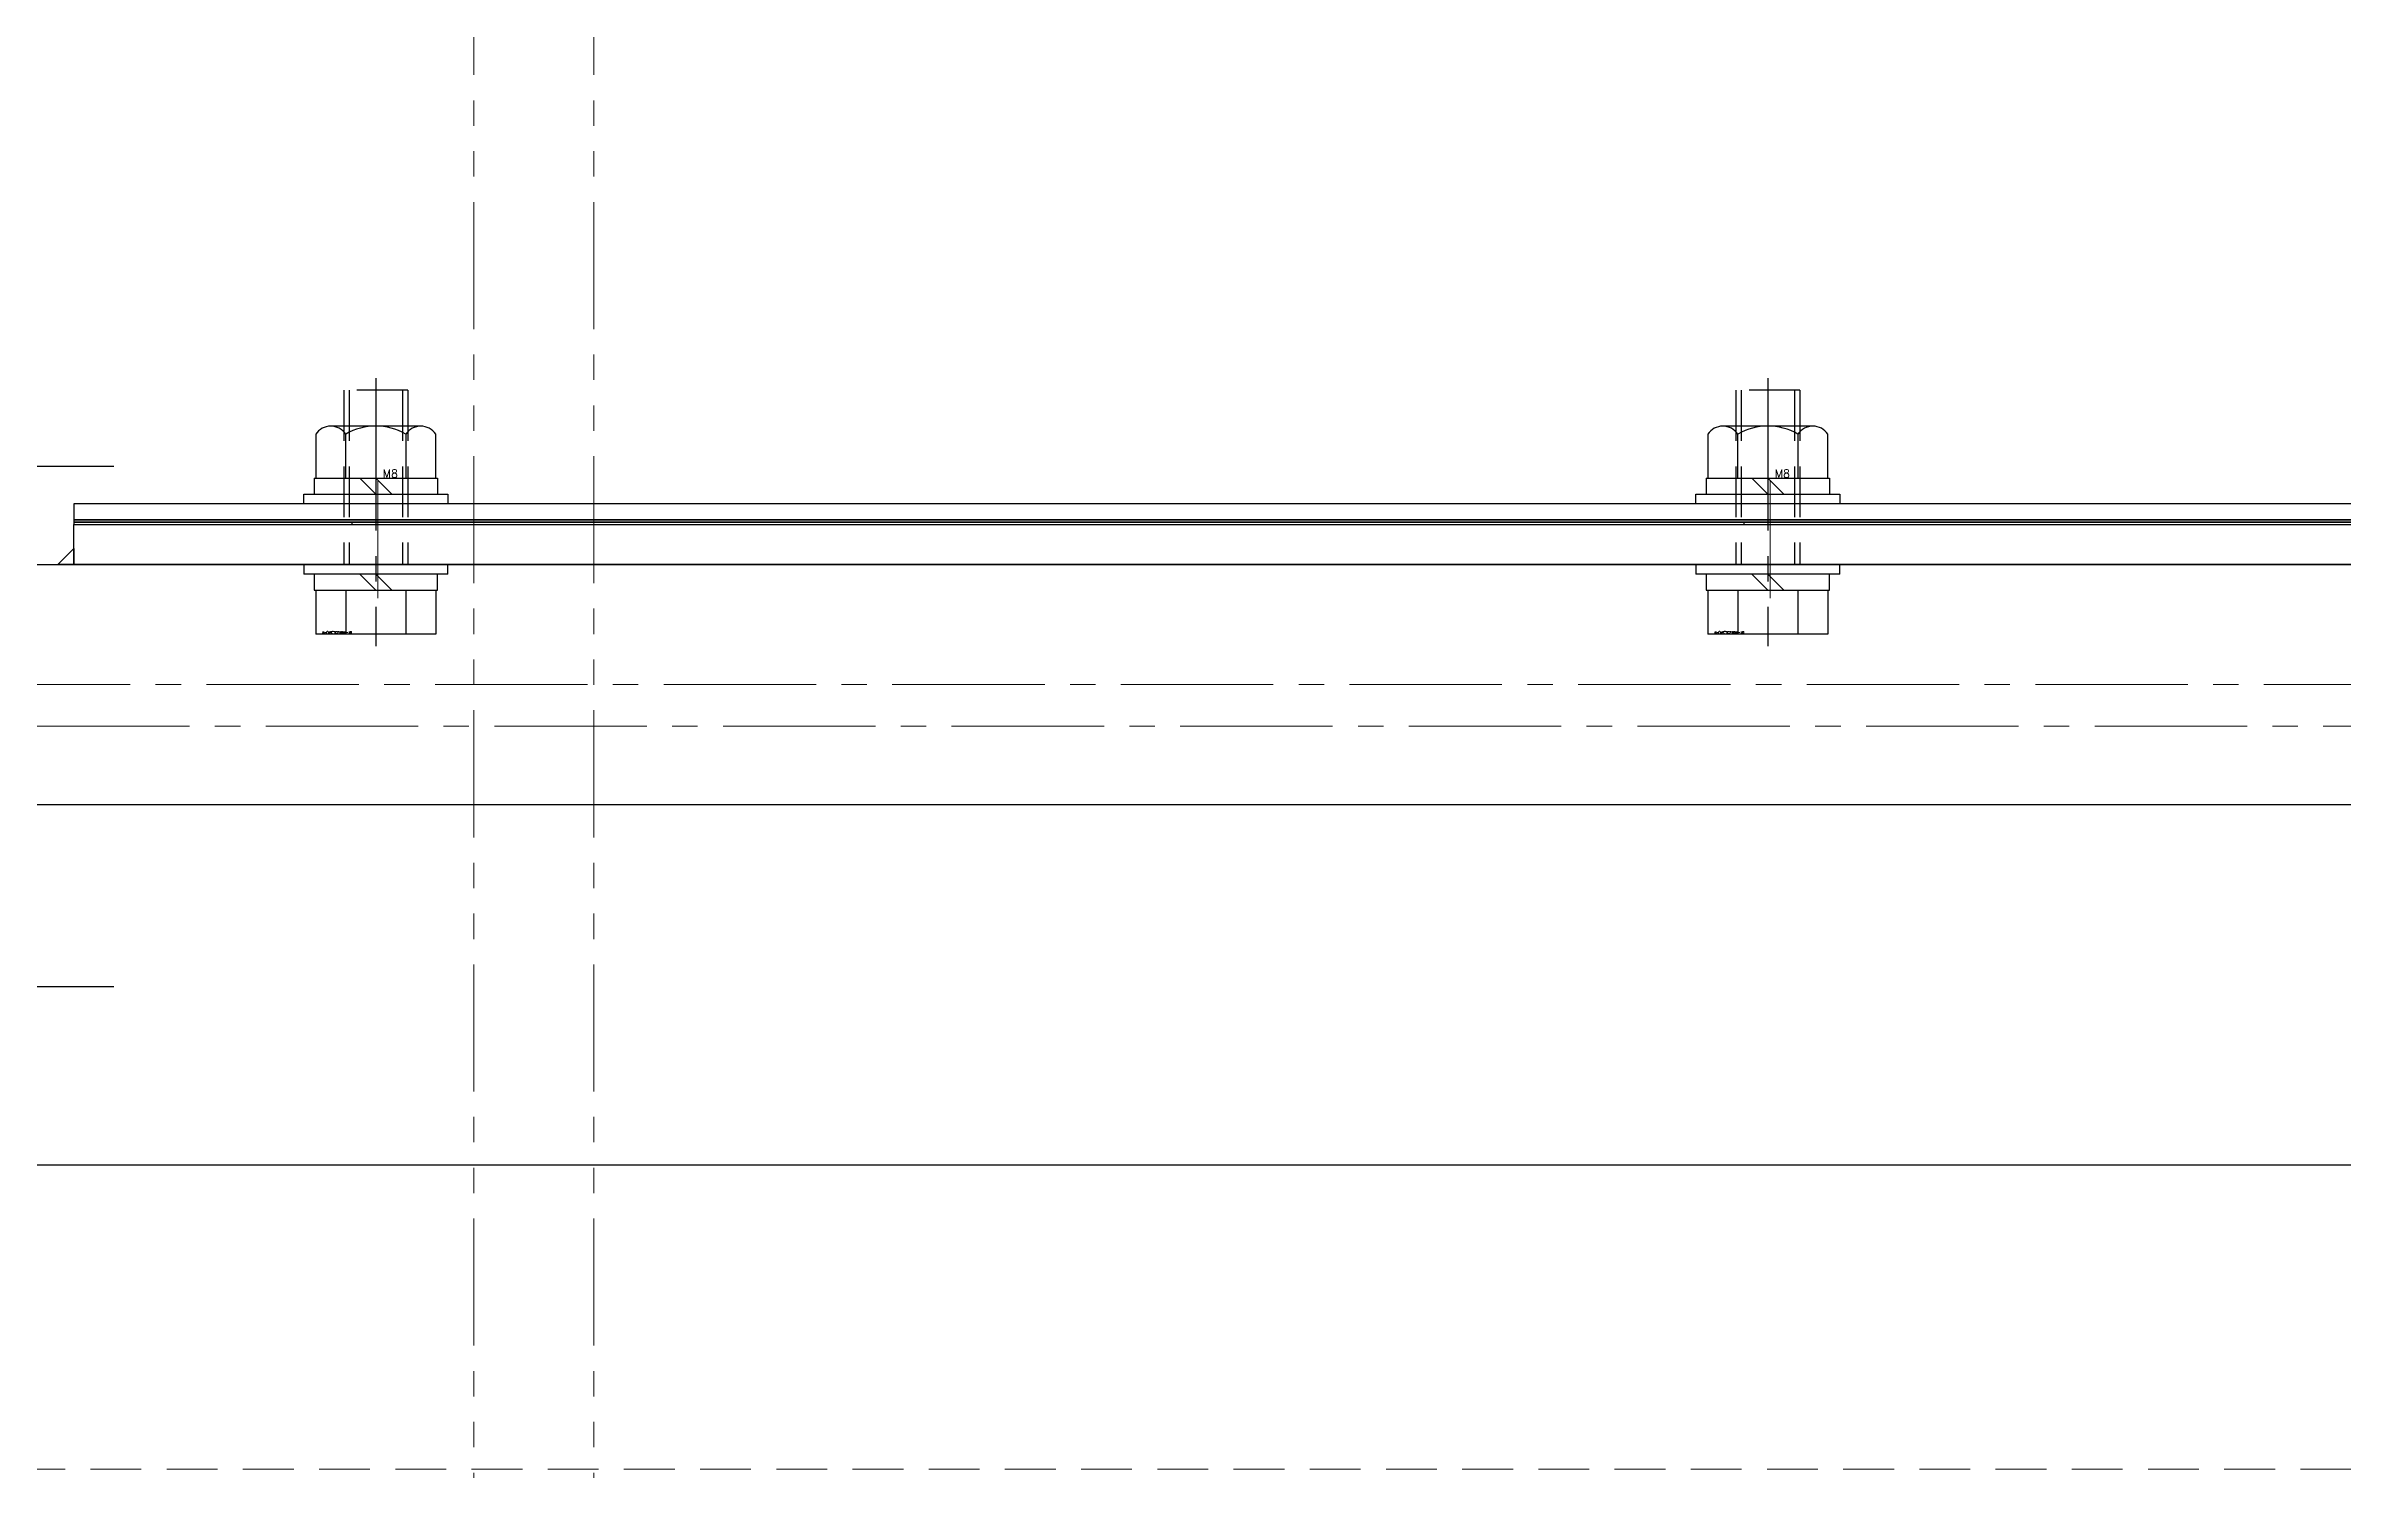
# Model space of a CAD drawing. Header units: millimetres. Extents: x 0 to 51411, y 0 to 16902.
# Drawn here: x 3431 to 3718, y 12044.6 to 12222.4 of the extents above; entities that cross this region are included whole.
import ezdxf

# ---------------------------------------------------------------- set-up
doc = ezdxf.new("R2010")
doc.units = ezdxf.units.MM
for name, pattern in [('CENTER2', [28.575, 19.05, -3.175, 3.175, -3.175]), ('HIDDEN', [9.525, 6.35, -3.175]), ('PHANTOM2', [31.75, 15.875, -3.175, 3.175, -3.175, 3.175, -3.175])]:
    doc.linetypes.add(name, pattern=pattern)
for name, color, linetype, lineweight in [('01_外形線', 7, 'Continuous', 25), ('04_HIDDEN', 2, 'HIDDEN', 13), ('04_中心線', 1, 'CENTER2', 9), ('05_CENTER', 4, 'CENTER2', 13), ('06_PHANTOM', 2, 'PHANTOM2', 13)]:
    doc.layers.add(name, color=color, linetype=linetype, lineweight=lineweight)
doc.layers.add('10_DRAFT', color=8, linetype='Continuous', lineweight=0, plot=False)
doc.styles.add('KSS_TXT', font='txt.shx', dxfattribs={"bigfont": 'extfont2.shx'})
doc.styles.add('KSS_TXT_L', font='txt.shx', dxfattribs={"height": 9, "bigfont": 'extfont2.shx'})

# ---------------------------------------------------------------- blocks, each defined once
blk = doc.blocks.new('A$C22662586_1_1_1')
at = {"color": 0}
blk.add_lwpolyline([(-995, 0), (995, 0), (995, 2), (-995, 2)], close=True, dxfattribs=at)
at = {"layer": '05_CENTER'}
for p, q in [((-957, 4.23), (-957, -2.35)), ((-783, 4.23), (-783, -2.35))]:
    blk.add_line(p, q, dxfattribs=at)
blk = doc.blocks.new('A$C66DB7377_1_1_1')
at = {"color": 0}
for points in [[(-995, 0), (995, 0), (995, -5), (-995, -5)], [(-1118, -5), (1118, -5), (1120, -7), (1120, -33), (1118, -35), (-1118, -35), (-1120, -33), (-1120, -7)]]:
    blk.add_lwpolyline(points, close=True, dxfattribs=at)
at = {"color": 3}
blk.add_lwpolyline([(-995, -5), (-997, -5), (-997, -5), (-995, -3)], close=True, dxfattribs=at)
at = {"layer": '05_CENTER'}
for p, q in [((-957, -9.18), (-957, 3.91)), ((-783, -9.18), (-783, 3.91)), ((1126.59, -20), (-1126.04, -20))]:
    blk.add_line(p, q, dxfattribs=at)
blk = doc.blocks.new('A$C217E54E0_1_1_1')
blk.add_lwpolyline([(-995, 0), (995, 0), (995, 0.3), (-995, 0.3)], close=True)
at = {"layer": '05_CENTER'}
for p, q in [((-957, -4.82), (-957, 5.12)), ((-783, -4.82), (-783, 5.12))]:
    blk.add_line(p, q, dxfattribs=at)
blk = doc.blocks.new('A$C46CB4146_1_1_1')
at = {"color": 0}
for p, q in [((-7.51, 8.7), (7.51, 8.7)), ((-7.51, 3.2), (-7.51, 8.7)), ((-3.75, 3.2), (-3.75, 8.7)), ((3.75, 3.2), (3.75, 8.7)), ((7.51, 3.2), (7.51, 8.7)), ((-7.7, 3.2), (-7.7, 1.2)), ((7.7, 3.2), (-7.7, 3.2)), ((0, 1.2), (-2, 3.2)), ((0, 3.2), (2, 1.2)), ((7.7, 1.2), (7.7, 3.2)), ((-9, 1.2), (9, 1.2)), ((-9, 1.2), (-9, 0)), ((9, 0), (9, 1.2)), ((-9, 0), (9, 0))]:
    blk.add_line(p, q, dxfattribs=at)
at = {"color": 0, "linetype": 'CENTER2'}
blk.add_line((0, -23.3), (0, 10.2), dxfattribs=at)
at = {"color": 0, "linetype": 'HIDDEN'}
for p, q in [((-4, -21.8), (-4, 0)), ((-3.32, -21.8), (-3.32, 0)), ((3.32, -21.8), (3.32, 0)), ((4, -21.8), (4, 0)), ((-4, -21.8), (4, -21.8))]:
    blk.add_line(p, q, dxfattribs=at)
at = {"layer": '10_DRAFT', "style": 'KSS_TXT_L'}
blk.add_text('BT-M8x25L,SW,PW', height=0.3, dxfattribs=at).set_placement((2.97, 8.36))
blk = doc.blocks.new('M8Nza_1_1_1')
at = {"color": 0}
for p, q in [((-7.5, 8.69), (-7.5, 3.2)), ((5.62, 9.7), (-5.63, 9.7)), ((-3.75, 3.2), (-3.75, 8.69)), ((3.75, 8.69), (3.75, 3.2)), ((7.5, 3.2), (7.5, 8.69)), ((-7.7, 3.2), (7.7, 3.2)), ((-7.7, 3.2), (-7.7, 1.2)), ((0, 1.2), (-2, 3.2)), ((0, 3.2), (2, 1.2)), ((7.7, 3.2), (7.7, 1.2))]:
    blk.add_line(p, q, dxfattribs=at)
at = {"color": 0, "linetype": 'CENTER2'}
blk.add_line((0, 9.7), (0, 0), dxfattribs=at)
at = {"color": 0}
blk.add_lwpolyline([(-9, 1.2), (9, 1.2), (9, 0), (-9, 0)], close=True, dxfattribs=at)
for centre, radius, start, end in [((-5.63, 7.45), 2.25, 33.626, 146.374), ((0, 2.2), 7.5, 60, 120), ((5.62, 7.45), 2.25, 33.626, 146.374)]:
    blk.add_arc(centre, radius, start, end, dxfattribs=at)
at = {"layer": '10_DRAFT', "style": 'KSS_TXT'}
blk.add_text('M8', height=1, dxfattribs=at).set_placement((0.87, 3.27))
blk = doc.blocks.new('A$C4FD739D8_1_1')
for p, q in [((-960.27, 20.3), (-960.27, 20)), ((-786.27, 20.3), (-786.27, 20))]:
    blk.add_line(p, q)
at = {"rotation": 180}
for p in [(-957.27, 15), (-783.27, 15)]:
    blk.add_blockref('A$C46CB4146_1_1_1', p, dxfattribs=at)
for name, p in [('M8Nza_1_1_1', (-957.27, 22.6)), ('M8Nza_1_1_1', (-783.27, 22.6)), ('A$C66DB7377_1_1_1', (0, 20)), ('A$C217E54E0_1_1_1', (0, 20.3)), ('A$C217E54E0_1_1_1', (0, 20)), ('A$C22662586_1_1_1', (0, 20.6))]:
    blk.add_blockref(name, p)
blk = doc.blocks.new('A$C58F16505_1_1')
at = {"color": 0}
blk.add_line((-193, 70), (-1250, 70), dxfattribs=at)
at = {"layer": '04_HIDDEN'}
blk.add_line((-3, 32), (-1260, 32), dxfattribs=at)
blk = doc.blocks.new('A$C136408E9_1_1')
at = {"xscale": -1, "rotation": 180}
blk.add_blockref('A$C58F16505_1_1', (2240, 5), dxfattribs=at)

msp = doc.modelspace()

# ---------------------------------------------------------------- linework, layer by layer
at = {"layer": '01_外形線'}
for p, q in [((3429.467, 12169.94), (3439.467, 12169.94)), ((3429.467, 12104.94), (3439.467, 12104.94))]:
    msp.add_line(p, q, dxfattribs=at)
at = {"layer": '04_中心線'}
msp.add_line((5849.222, 12137.44), (3338.712, 12137.44), dxfattribs=at)
at = {"layer": '06_PHANTOM', "transparency": 33554559}
for p, q in [((3484.467, 12933.188), (3484.467, 11645.764)), ((3499.467, 12933.188), (3499.467, 11645.764))]:
    msp.add_line(p, q, dxfattribs=at)

# ---------------------------------------------------------------- block references
msp.add_blockref('A$C4FD739D8_1_1', (4429.467, 12142.64))
at = {"rotation": 180}
msp.add_blockref('A$C136408E9_1_1', (5454.467, 12017.64), dxfattribs=at)

doc.saveas('drawing.dxf')
